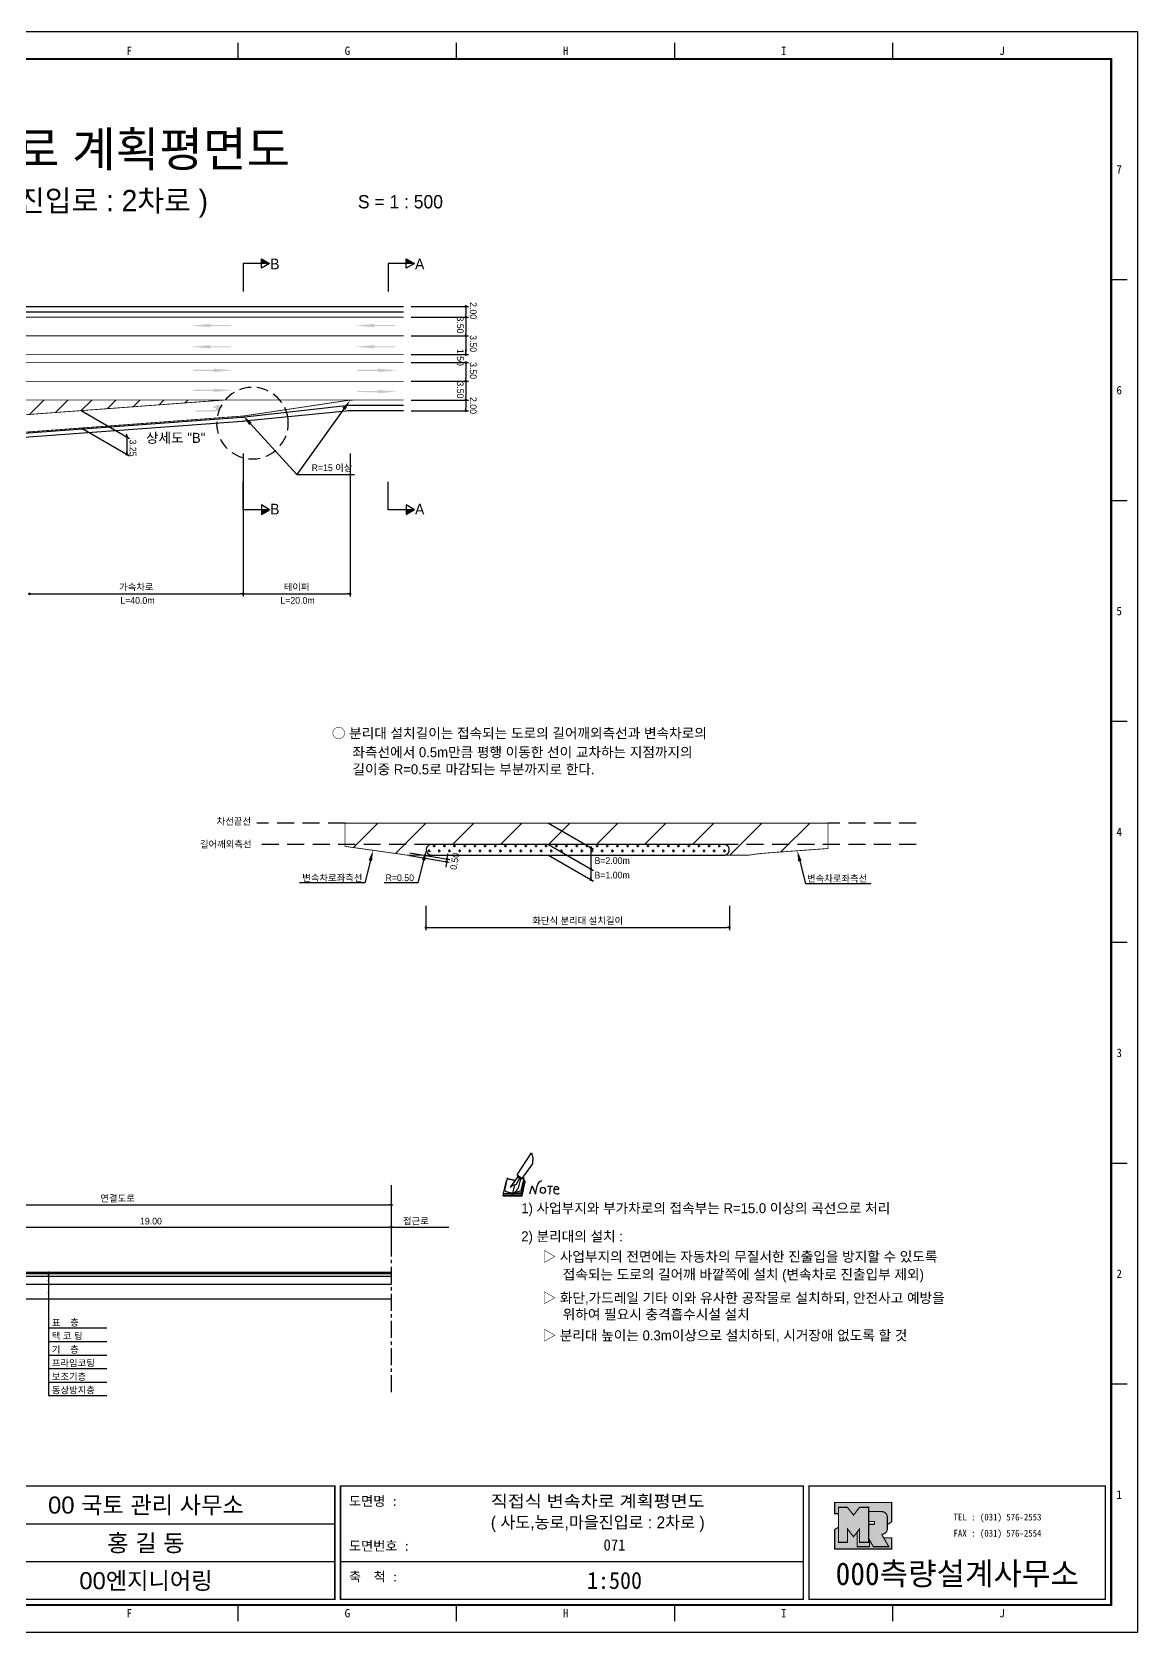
# Model space of a CAD drawing. Header units: millimetres. Extents: x 466 to 889, y 9 to 308.
# Drawn here: x 682.4 to 889.3, y 9 to 308.3 of the extents above; entities that cross this region are included whole.
import ezdxf
from ezdxf.enums import TextEntityAlignment as Align

# ---------------------------------------------------------------- set-up
doc = ezdxf.new("R2010")
doc.units = ezdxf.units.MM
doc.linetypes.add('CENTER', pattern=[50.8, 31.75, -6.35, 6.35, -6.35])
doc.linetypes.add('HIDDEN', pattern=[9.525, 6.35, -3.175])
for name, color, linetype in [('CC-GSTR-0004', 4, 'Continuous'), ('CM-LANE-0030', 30, 'Continuous'), ('CZ-DIMT-0002', 7, 'Continuous'), ('CZ-LIN1-0007', 7, 'Continuous'), ('CZ-LIN2-0003', 3, 'Continuous'), ('CZ-LINE-0001', 7, 'Continuous'), ('CZ-TEXT-BOX0', 7, 'Continuous'), ('TITLE', 7, 'Continuous')]:
    doc.layers.add(name, color=color, linetype=linetype)
doc.styles.add('견고딕', font='arial.ttf')
doc.styles.add('돋움', font='')
doc.styles.add('돋음체', font='')
doc.styles.get('돋움').set_extended_font_data('Dotum')
doc.styles.get('돋음체').set_extended_font_data('DotumChe')

# ---------------------------------------------------------------- blocks, each defined once
blk = doc.blocks.new('note')
for p, q in [((0.85, 3.5), (3.53, 7.57)), ((3.53, 7.57), (3.8, 6.64)), ((3.8, 6.64), (3.69, 5.72)), ((1, 3.1), (0.75, 2.77)), ((0.85, 3.5), (1.8, 2.79)), ((1, 3.4), (0.85, 3.21)), ((0.85, 3.21), (1.52, 2.71)), ((1.8, 2.79), (3.74, 5.46)), ((3.69, 5.72), (3.74, 5.46)), ((-1.24, 2.36), (-1.77, 0)), ((-1.77, 0), (1.77, 0)), ((-1.77, 0), (-1.77, -0.3)), ((-1.53, 0.52), (-1.55, 0.54)), ((-1.01, 2.9), (-1.53, 0.52)), ((-1.48, 0.48), (-1.53, 0.52)), ((-1.43, 0.44), (-1.48, 0.48)), ((-1.38, 0.41), (-1.43, 0.44)), ((-1.33, 0.4), (-1.38, 0.41)), ((-1.27, 0.37), (-1.33, 0.4)), ((-1.22, 0.35), (-1.27, 0.37)), ((-1.13, 2.36), (-1.24, 2.36)), ((-1.17, 0.33), (-1.22, 0.35)), ((-1.12, 0.32), (-1.17, 0.33)), ((-1.02, 0.25), (-1.12, 0.32)), ((-0.97, 0.22), (-1.02, 0.25)), ((-1, 2.9), (-1.01, 2.9)), ((-0.98, 2.85), (-1, 2.9)), ((-0.95, 2.8), (-0.98, 2.85)), ((-0.93, 0.21), (-0.97, 0.22)), ((-0.9, 2.75), (-0.95, 2.8)), ((-0.88, 0.19), (-0.93, 0.21)), ((-0.85, 2.72), (-0.9, 2.75)), ((-0.8, 0.18), (-0.88, 0.19)), ((-0.79, 2.69), (-0.85, 2.72)), ((-0.75, 0.17), (-0.8, 0.18)), ((-0.74, 2.68), (-0.79, 2.69)), ((-0.7, 0.16), (-0.75, 0.17)), ((-0.69, 2.65), (-0.74, 2.68)), ((-0.64, 0.15), (-0.7, 0.16)), ((-0.64, 2.65), (-0.69, 2.65)), ((-0.59, 2.63), (-0.64, 2.65)), ((-0.58, 0.14), (-0.64, 0.15)), ((-0.54, 2.62), (-0.59, 2.63)), ((-0.53, 0.13), (-0.58, 0.14)), ((-0.48, 2.61), (-0.54, 2.62)), ((-0.48, 0.12), (-0.53, 0.13)), ((-0.43, 2.61), (-0.48, 2.61)), ((-0.43, 0.11), (-0.48, 0.12)), ((0.75, 2.77), (-0.46, 1.16)), ((0.37, 2.24), (-0.46, 1.16)), ((-0.46, 1.16), (-0.08, 1.47)), ((-0.38, 2.59), (-0.43, 2.61)), ((-0.38, 0.08), (-0.43, 0.11)), ((-0.33, 2.59), (-0.38, 2.59)), ((-0.29, 0.06), (-0.38, 0.08)), ((-0.27, 2.58), (-0.33, 2.59)), ((-0.23, 0.05), (-0.29, 0.06)), ((-0.22, 2.57), (-0.27, 2.58)), ((-0.16, 0.04), (-0.23, 0.05)), ((-0.17, 2.56), (-0.22, 2.57)), ((-0.12, 2.55), (-0.17, 2.56)), ((-0.11, 0.03), (-0.16, 0.04)), ((-0.07, 2.53), (-0.12, 2.55)), ((-0.04, 0.02), (-0.11, 0.03)), ((-0.08, 1.47), (0.72, 1.75)), ((-0.01, 2.51), (-0.07, 2.53)), ((-0.05, -0.3), (-0.05, 0)), ((0, 0), (-0.04, 0.02)), ((0.04, 2.5), (-0.01, 2.51)), ((0.37, 1.63), (0, 0)), ((0, 0), (1.6, 0.53)), ((0, 0), (1.65, 0.18)), ((0, 0.01), (0.06, 0.04)), ((0, -0.3), (0, 0)), ((0.09, 2.48), (0.04, 2.5)), ((0.05, -0.3), (0.05, 0)), ((0.06, 0.04), (0.11, 0.07)), ((0.14, 2.48), (0.09, 2.48)), ((0.11, 0.07), (0.16, 0.09)), ((0.2, 2.47), (0.14, 2.48)), ((0.16, 0.09), (0.21, 0.12)), ((0.26, 2.43), (0.18, 2.46)), ((0.21, 0.12), (0.27, 0.14)), ((0.34, 2.4), (0.26, 2.43)), ((0.27, 0.14), (0.36, 0.19)), ((0.45, 2.37), (0.34, 2.4)), ((0.36, 0.19), (0.41, 0.22)), ((0.41, 0.22), (0.46, 0.27)), ((0.46, 0.27), (0.51, 0.3)), ((0.51, 0.3), (0.56, 0.34)), ((0.56, 0.34), (0.6, 0.4)), ((0.6, 0.4), (0.64, 0.45)), ((0.64, 0.45), (0.67, 0.51)), ((0.67, 0.51), (0.74, 0.58)), ((0.72, 1.75), (1.16, 2.53)), ((0.74, 0.58), (0.79, 0.63)), ((0.79, 0.63), (0.83, 0.68)), ((0.83, 0.68), (0.86, 0.73)), ((0.86, 0.73), (0.89, 0.79)), ((0.89, 0.84), (0.92, 0.89)), ((0.89, 0.79), (0.89, 0.84)), ((0.92, 0.89), (0.96, 0.95)), ((0.96, 0.95), (1.01, 0.97)), ((1.47, 2.74), (1.01, 0.97)), ((1.16, 2.53), (1.37, 2.82)), ((2.13, 2.84), (1.44, 2.63)), ((1.52, 2.71), (1.66, 2.9)), ((1.6, 0.53), (2.13, 2.84)), ((1.65, 0.18), (2.19, 2.48)), ((1.77, 0), (2.3, 2.36)), ((1.77, -0.3), (2.3, 2.07)), ((1.77, -0.38), (2.3, 1.99)), ((1.77, -0.44), (2.3, 1.93)), ((1.77, 0), (1.77, -0.3)), ((2.19, 2.48), (2.04, 2.47)), ((2.3, 2.36), (2.16, 2.36)), ((2.3, 2.36), (2.3, 2.07)), ((3.21, -0.08), (3.68, 1.4)), ((3.68, 1.4), (4.26, -0.14)), ((4.26, -0.14), (4.56, 1.44)), ((6.55, 1.34), (7.46, 1.34)), ((7.01, 1.34), (6.87, -0.11)), ((7.71, 0.77), (7.71, 0.55)), ((7.71, 0.77), (8.67, 0.77)), ((-1.77, -0.3), (1.77, -0.3)), ((-1.77, -0.43), (-1.77, -0.3)), ((-1.77, -0.37), (1.77, -0.37)), ((-1.77, -0.43), (1.77, -0.43))]:
    blk.add_line(p, q)
for centre, major_axis, start_param, end_param in [((0.4, 2.31), (0.0702, 0.0702), 3.283946, 6.425539), ((5.68, 1.23), (-0.806, 0.806), -0.591174, 0.597824), ((5.66, 0.58), (-0.378, 0.378), 3.926991, 10.210176), ((8.3, 0.49), (0.422, 0.422), 2.265602, 4.634911), ((8.19, 0.77), (-0.342, 0.342), 3.926991, 7.068583)]:
    blk.add_ellipse(centre, major_axis=major_axis, ratio=1, start_param=start_param, end_param=end_param)
blk = doc.blocks.new('_Dot')
at = {"color": 0, "linetype": 'ByBlock', "lineweight": -2}
blk.add_line((-0.5, 0), (-1, 0), dxfattribs=at)
at = {"color": 0, "linetype": 'ByBlock', "const_width": 0.5}
blk.add_lwpolyline([(-0.25, 0, 1), (0.25, 0, 1)], format="xyb", close=True, dxfattribs=at)

msp = doc.modelspace()

# ---------------------------------------------------------------- hatches: boundary and pattern name
at = {"layer": 'CM-LANE-0030'}
h = msp.add_hatch(dxfattribs=at)
h.set_pattern_fill('ANSI31', color=256, style=0)
h.set_pattern_definition([(45, (-522.7158, 464.532), (-2.245064, 2.245064), [])])
h.paths.add_polyline_path([(676.56, 237.48, -0.868933), (676.7, 236.5, 0.000934), (676.64, 236.48), (678.87, 236.48, -0.023202), (680.56, 236.68), (718.39, 239.48), (625.87, 239.48), (646.34, 236.56, -0.007729), (646.9, 236.48), (649.13, 236.48, 0.000934), (649.07, 236.5, -0.868933), (649.21, 237.48)])
at = {"layer": 'CZ-LIN1-0007'}
for points in [[(715.76, 253.73), (715.76, 253.51), (719.58, 253.51), (719.58, 253.3), (715.76, 253.3), (715.76, 253.08), (712.11, 253.4)], [(746.48, 253.73), (746.48, 253.51), (750.3, 253.51), (750.3, 253.3), (746.48, 253.3), (746.48, 253.08), (742.83, 253.4)], [(715.76, 249.77), (715.76, 249.55), (719.58, 249.55), (719.58, 249.34), (715.76, 249.34), (715.76, 249.12), (712.11, 249.45)], [(746.48, 249.77), (746.48, 249.55), (750.3, 249.55), (750.3, 249.34), (746.48, 249.34), (746.48, 249.12), (742.83, 249.45)], [(716.36, 245.35), (716.36, 245.14), (712.54, 245.14), (712.54, 244.92), (716.36, 244.92), (716.36, 244.71), (720.01, 245.03)], [(747.09, 245.35), (747.09, 245.14), (743.26, 245.14), (743.26, 244.92), (747.09, 244.92), (747.09, 244.71), (750.74, 245.03)], [(716.36, 241.62), (716.36, 241.41), (712.54, 241.41), (712.54, 241.19), (716.36, 241.19), (716.36, 240.98), (720.01, 241.3)], [(747.09, 241.37), (747.09, 241.16), (743.26, 241.16), (743.26, 240.95), (747.09, 240.94), (747.09, 240.73), (750.74, 241.05)], [(716.54, 237.3, 0.267976), (717.57, 237.99), (718.2, 237.99), (717.03, 238.65), (716.09, 238), (716.78, 237.99, -0.504994), (716.47, 237.58), (713.01, 237.56), (713.01, 237.28)]]:
    msp.add_hatch(color=256, dxfattribs=at).paths.add_polyline_path(points)
at = {"layer": 'CZ-LIN2-0003'}
h = msp.add_hatch(dxfattribs=at)
h.set_pattern_fill('CROSS', color=256, scale=0.15, style=0)
h.set_pattern_definition([(0, (-1586.7227, 610.4161), (0.9525, 0.9525), [0.47625, -1.42875]), (90, (-1586.48455, 610.1779), (-0.9525, 0.9525), [0.47625, -1.42875])])
h.paths.add_polyline_path([(757.12, 156.31, 0.868933), (756.84, 154.35, -0.000934), (756.98, 154.31), (811.98, 154.31, -0.000934), (812.11, 154.35, 0.868933), (811.84, 156.31)])
at = {"layer": 'CZ-LINE-0001'}
for points in [[(725.28, 265.88), (725.28, 265), (726.8, 265)], [(752.38, 265.88), (752.38, 265), (753.9, 265)], [(726.8, 218.96), (725.28, 218.96), (725.28, 218.08)], [(753.9, 218.96), (752.38, 218.96), (752.38, 218.08)]]:
    msp.add_hatch(color=256, dxfattribs=at).paths.add_polyline_path(points)
at = {"layer": 'TITLE', "ltscale": 150}
h = msp.add_hatch(color=8, dxfattribs=at)
edge = h.paths.add_edge_path()
edge.add_line((843.21, 33.19), (832.54, 33.19))
edge.add_line((832.54, 33.19), (832.54, 31.11))
edge.add_line((832.54, 31.11), (833.25, 31.11))
edge.add_line((833.25, 31.11), (833.25, 32.29))
edge.add_line((833.25, 32.29), (834.94, 32.29))
edge.add_line((834.94, 32.29), (836.07, 30.83))
edge.add_line((836.07, 30.83), (837.2, 32.29))
edge.add_line((837.2, 32.29), (838.89, 32.29))
edge.add_line((838.89, 32.29), (838.89, 31.49))
edge.add_line((838.89, 31.49), (841.33, 31.49))
edge.add_arc((841.33, 30.42), 1.07, 0, 90, ccw=False)
edge.add_line((842.4, 30.42), (842.4, 29.05))
edge.add_line((842.4, 29.05), (843.21, 29.56))
edge.add_line((843.21, 29.56), (843.21, 33.19))
h.paths.add_polyline_path([(836.76, 27.67), (836.07, 26.79), (834.94, 28.24), (834.94, 25.73), (833.25, 25.73), (833.25, 28.58), (832.54, 28.13), (832.54, 24.5), (843.21, 24.5), (843.21, 26.58), (841.71, 26.58), (842.67, 24.93), (839.77, 24.93), (839.07, 26.14), (839.07, 24.93), (836.76, 24.93)])
msp.add_hatch(color=5, dxfattribs=at).paths.add_polyline_path([(838.89, 32.29), (837.2, 32.29), (836.07, 30.83), (834.94, 32.29), (833.25, 32.29), (833.25, 25.73), (834.94, 25.73), (834.94, 28.24), (836.07, 26.79), (837.2, 28.24), (837.2, 25.73), (838.89, 25.73)])
h = msp.add_hatch(color=161, dxfattribs=at)
edge = h.paths.add_edge_path()
edge.add_arc((841.33, 30.42), 1.07, 0, 90)
edge.add_line((841.33, 31.49), (838.89, 31.49))
edge.add_line((838.89, 31.49), (838.89, 29.64))
edge.add_line((838.89, 29.64), (839.89, 29.64))
edge.add_arc((839.89, 29.52), 0.113, 0, 90, ccw=False)
edge.add_line((840, 29.52), (840, 29.21))
edge.add_arc((839.89, 29.21), 0.113, 270, 360, ccw=False)
edge.add_line((839.89, 29.1), (838.89, 29.1))
edge.add_line((838.89, 29.1), (838.89, 25.73))
edge.add_line((838.89, 25.73), (837.2, 25.73))
edge.add_line((837.2, 25.73), (837.2, 28.24))
edge.add_line((837.2, 28.24), (836.76, 27.67))
edge.add_line((836.76, 27.67), (836.76, 24.93))
edge.add_line((836.76, 24.93), (839.07, 24.93))
edge.add_line((839.07, 24.93), (839.07, 26.14))
edge.add_line((839.07, 26.14), (839.77, 24.93))
edge.add_line((839.77, 24.93), (842.67, 24.93))
edge.add_line((842.67, 24.93), (841.33, 27.25))
edge.add_arc((841.33, 28.31), 1.07, 270, 360)
edge.add_line((842.4, 28.31), (842.4, 30.42))

# ---------------------------------------------------------------- linework, layer by layer
at = {"color": 0, "linetype": 'ByBlock', "lineweight": -2}
for p, q in [((763.53, 256.73), (763.53, 256.48)), ((763.53, 255.23), (763.53, 255.48)), ((763.53, 254.73), (763.53, 254.48)), ((763.53, 251.73), (763.53, 251.98)), ((763.53, 251.23), (763.53, 250.98)), ((763.53, 248.23), (763.53, 248.48)), ((763.53, 248.23), (763.53, 248.48)), ((763.53, 246.23), (763.53, 245.98)), ((763.53, 246.23), (763.53, 245.98)), ((763.53, 243.23), (763.53, 243.48)), ((763.53, 242.73), (763.53, 242.48)), ((763.53, 239.73), (763.53, 239.98)), ((763.53, 239.23), (763.53, 238.98)), ((763.53, 237.73), (763.53, 237.98)), ((700.08, 232.84), (700.08, 233.09)), ((700.08, 232.34), (700.08, 232.09)), ((700.08, 229.59), (700.08, 229.84)), ((759.9, 152.82), (759.86, 152.58)), ((760.06, 153.81), (760.1, 154.06)), ((786.92, 155.48), (786.92, 155.23)), ((786.92, 151.48), (786.92, 151.23)), ((786.92, 149.98), (786.92, 150.23))]:
    msp.add_line(p, q, dxfattribs=at)
at = {"color": 0, "linetype": 'ByBlock', "const_width": 0.25}
for points in [[(763.53, 256.86, 1), (763.53, 257.11, 1)], [(763.53, 255.11, 1), (763.53, 254.86, 1)], [(763.53, 254.86, 1), (763.53, 255.11, 1)], [(763.53, 251.61, 1), (763.53, 251.36, 1)], [(763.53, 251.36, 1), (763.53, 251.61, 1)], [(763.53, 248.11, 1), (763.53, 247.86, 1)], [(763.53, 248.11, 1), (763.53, 247.86, 1)], [(763.53, 246.36, 1), (763.53, 246.61, 1)], [(763.53, 246.36, 1), (763.53, 246.61, 1)], [(763.53, 243.11, 1), (763.53, 242.86, 1)], [(763.53, 242.86, 1), (763.53, 243.11, 1)], [(763.53, 239.36, 1), (763.53, 239.61, 1)], [(763.53, 239.61, 1), (763.53, 239.36, 1)], [(763.53, 237.61, 1), (763.53, 237.36, 1)], [(700.08, 232.72, 1), (700.08, 232.47, 1)], [(700.08, 232.47, 1), (700.08, 232.72, 1)], [(700.08, 229.47, 1), (700.08, 229.22, 1)], [(786.92, 155.6, 1), (786.92, 155.85, 1)], [(759.92, 152.95, 1), (759.96, 153.19, 1)], [(760.04, 153.69, 1), (760, 153.44, 1)], [(786.92, 151.6, 1), (786.92, 151.85, 1)], [(786.92, 149.85, 1), (786.92, 149.6, 1)]]:
    msp.add_lwpolyline(points, format="xyb", close=True, dxfattribs=at)
at = {"layer": 'CC-GSTR-0004'}
for points in [[(603.88, 256.98), (751.88, 256.98)], [(603.88, 255.98), (751.88, 255.98)]]:
    msp.add_lwpolyline(points, dxfattribs=at)
for points in [[(751.88, 238.48), (742.73, 238.48, 0.028023), (741.05, 238.39), (741.05, 238.39), (722.17, 236.26), (722.17, 236.26, -0.009556), (721.6, 236.21), (721.6, 236.21), (680.81, 233.19, 0.393044), (667.14, 218.48)], [(751.88, 237.48), (742.63, 237.48, 0.024956), (741.14, 237.41), (722.08, 235.5, -0.006491), (721.69, 235.46), (680.87, 232.44, 0.393052), (667.89, 218.48)]]:
    msp.add_lwpolyline(points, format="xyb", dxfattribs=at)
at = {"layer": 'CM-LANE-0030'}
for p, q in [((742.49, 155.75), (747.05, 160.31)), ((750.35, 154.63), (756.03, 160.31)), ((761.01, 156.31), (765.01, 160.31)), ((769.99, 156.31), (773.99, 160.31)), ((778.98, 156.31), (782.98, 160.31)), ((787.96, 156.31), (791.96, 160.31)), ((796.94, 156.31), (800.94, 160.31)), ((805.92, 156.31), (809.92, 160.31)), ((812.9, 154.31), (818.9, 160.31)), ((822.48, 154.91), (827.88, 160.31))]:
    msp.add_line(p, q, dxfattribs=at)
at = {"layer": 'CM-LANE-0030', "const_width": 0.15}
for points in [[(603.88, 247.98), (751.88, 247.98)], [(603.88, 246.48), (751.88, 246.48)]]:
    msp.add_lwpolyline(points, dxfattribs=at)
for points in [[(678.87, 236.48), (646.9, 236.48, 0.007729), (646.34, 236.56), (625.87, 239.48), (718.39, 239.48), (680.56, 236.68, 0.023202)], [(831.29, 160.31), (831.29, 155.56), (819.82, 154.72, 0.023202), (816.46, 154.31), (752.5, 154.31, 0.007729), (751.38, 154.48), (740.93, 155.97), (740.93, 160.31)]]:
    msp.add_lwpolyline(points, format="xyb", close=True, dxfattribs=at)
at = {"layer": 'CZ-LIN1-0007', "const_width": 0.15}
msp.add_lwpolyline([(603.88, 254.98), (751.88, 254.98)], dxfattribs=at)
at = {"layer": 'CZ-LIN1-0007', "linetype": 'HIDDEN', "const_width": 0.15}
for points in [[(603.88, 251.48), (751.88, 251.48)], [(603.88, 242.98), (751.88, 242.98)], [(718.39, 239.48), (743, 239.48)]]:
    msp.add_lwpolyline(points, dxfattribs=at)
at = {"layer": 'CZ-LIN1-0007', "const_width": 0.15}
msp.add_lwpolyline([(751.88, 239.48), (743, 239.48, 0.03724), (740.78, 239.31), (740.78, 239.31), (722.44, 236.56), (722.44, 236.56, -0.018764), (721.32, 236.44), (721.32, 236.44), (680.79, 233.44, 0.393042), (666.89, 218.48)], format="xyb", dxfattribs=at)
at = {"layer": 'CZ-LIN2-0003'}
for p, q in [((659.62, 76.28), (749.62, 76.28)), ((659.62, 76.03), (749.62, 76.03)), ((659.62, 75.53), (749.62, 75.53)), ((647.12, 74.03), (749.62, 74.03)), ((647.12, 71.28), (749.62, 71.28))]:
    msp.add_line(p, q, dxfattribs=at)
msp.add_lwpolyline([(811.98, 154.31, -0.000934), (812.11, 154.35, 0.868933), (811.84, 156.31), (757.12, 156.31, 0.868933), (756.84, 154.35, -0.000934), (756.98, 154.31)], format="xyb", close=True, dxfattribs=at)
at = {"layer": 'CZ-LINE-0001'}
for p, q in [((726.8, 265), (721.88, 265)), ((721.88, 265), (721.88, 259.77)), ((725.28, 264.12), (725.28, 265.88)), ((725.28, 265.88), (726.8, 265)), ((726.8, 265), (725.28, 264.12)), ((753.9, 265), (748.98, 265)), ((748.98, 265), (748.98, 259.77)), ((752.38, 264.12), (752.38, 265.88)), ((752.38, 265.88), (753.9, 265)), ((753.9, 265), (752.38, 264.12)), ((753.31, 256.98), (764.03, 256.98)), ((753.31, 254.98), (764.03, 254.98)), ((753.31, 254.98), (764.03, 254.98)), ((763.53, 256.48), (763.53, 255.48)), ((763.53, 254.48), (763.53, 251.98)), ((753.31, 251.48), (764.03, 251.48)), ((753.31, 251.48), (764.03, 251.48)), ((763.53, 250.98), (763.53, 248.48)), ((763.53, 248.48), (763.53, 248.98)), ((753.31, 247.98), (764.03, 247.98)), ((753.31, 247.98), (764.03, 247.98)), ((753.31, 246.48), (764.03, 246.48)), ((753.31, 246.48), (764.03, 246.48)), ((763.53, 245.98), (763.53, 243.48)), ((763.53, 245.98), (763.53, 245.48)), ((753.31, 242.98), (764.03, 242.98)), ((753.31, 242.98), (764.03, 242.98)), ((763.53, 242.48), (763.53, 239.98)), ((691.58, 237.5), (700.58, 232.3)), ((753.31, 239.48), (764.03, 239.48)), ((753.31, 239.48), (764.03, 239.48)), ((753.31, 237.48), (764.03, 237.48)), ((763.53, 238.98), (763.53, 237.98)), ((691.58, 234.25), (700.58, 229.05)), ((700.08, 232.09), (700.08, 229.09)), ((721.88, 229.49), (721.88, 202.71)), ((721.88, 229.49), (721.88, 202.71)), ((741.88, 229.49), (741.88, 202.71)), ((731.91, 225.55), (742.69, 225.55)), ((721.88, 218.96), (721.88, 224.19)), ((748.98, 218.96), (748.98, 224.19)), ((726.8, 218.96), (721.88, 218.96)), ((726.8, 218.96), (725.28, 219.84)), ((725.28, 219.84), (725.28, 218.08)), ((725.28, 218.08), (726.8, 218.96)), ((753.9, 218.96), (748.98, 218.96)), ((753.9, 218.96), (752.38, 219.84)), ((752.38, 219.84), (752.38, 218.08)), ((752.38, 218.08), (753.9, 218.96)), ((682.38, 203.21), (721.38, 203.21)), ((722.38, 203.21), (741.38, 203.21)), ((778.98, 160.31), (787.42, 155.44)), ((778.98, 156.31), (787.42, 151.44)), ((786.92, 155.73), (786.92, 149.73)), ((752.98, 154.23), (760.43, 152.99)), ((753.06, 154.73), (760.52, 153.48)), ((760.1, 154.06), (760.19, 154.55)), ((778.98, 154.31), (787.42, 149.44)), ((759.86, 152.58), (759.77, 152.09)), ((756.07, 144.83), (756.07, 140.29)), ((812.84, 144.83), (812.84, 140.29)), ((756.57, 140.79), (812.34, 140.79)), ((647.62, 88.86), (749.12, 88.86)), ((749.62, 85.19), (749.62, 89.36)), ((660.12, 84.69), (749.12, 84.69)), ((749.62, 80.14), (749.62, 85.19)), ((749.62, 84.69), (760.34, 84.69)), ((685.43, 76.28), (685.43, 53.2)), ((685.43, 65.86), (696.37, 65.86)), ((685.43, 63.33), (696.37, 63.33)), ((685.43, 60.79), (696.37, 60.79)), ((685.43, 58.26), (696.37, 58.26)), ((685.43, 55.73), (696.37, 55.73)), ((685.43, 53.2), (696.37, 53.2))]:
    msp.add_line(p, q, dxfattribs=at)
at = {"layer": 'CZ-LINE-0001', "linetype": 'HIDDEN', "ltscale": 0.35}
msp.add_line((730.26, 235.94), (730.26, 235.94), dxfattribs=at)
at = {"layer": 'CZ-LINE-0001', "linetype": 'HIDDEN', "ltscale": 0.5}
for p, q in [((740.93, 160.31), (724.41, 160.31)), ((847.81, 160.31), (831.29, 160.31)), ((757.12, 156.31), (724.41, 156.31)), ((847.81, 156.31), (811.84, 156.31))]:
    msp.add_line(p, q, dxfattribs=at)
at = {"layer": 'CZ-LINE-0001', "linetype": 'CENTER', "ltscale": 0.1}
msp.add_line((749.62, 53.82), (749.62, 93.2), dxfattribs=at)
at = {"layer": 'CZ-LINE-0001'}
for points in [[(740.72, 237.81), (731.91, 225.55)], [(723.24, 235.02), (731.91, 225.55)], [(745.67, 153.29), (744.62, 149.11), (732.39, 149.11)], [(755.63, 153.33), (754.58, 149.15), (748.24, 149.15)]]:
    msp.add_lwpolyline(points, dxfattribs=at)
at = {"layer": 'CZ-LINE-0001', "extrusion": (0, 0, -1)}
msp.add_lwpolyline([(-826.04, 153.2), (-827.09, 149.02), (-839.32, 149.02)], dxfattribs=at)
at = {"layer": 'CZ-LINE-0001', "linetype": 'HIDDEN', "ltscale": 0.35}
msp.add_arc((723.61, 235.15), 6.7, 6.7667, 6.749, dxfattribs=at)
at = {"layer": 'CZ-LINE-0001', "linetype": 'ByBlock'}
for centre, start, end in [((685.43, 76.22), 0, 180), ((685.43, 76.22), 0, 180), ((685.43, 76.22), 180, 0), ((685.43, 76.22), 180, 0), ((685.43, 76.02), 0, 180), ((685.43, 76.02), 0, 180), ((685.43, 76.02), 180, 0), ((685.43, 76.02), 180, 0), ((685.43, 75.78), 0, 180), ((685.43, 75.78), 0, 180), ((685.43, 75.78), 180, 0), ((685.43, 75.78), 180, 0), ((685.43, 75.53), 0, 180), ((685.43, 75.53), 0, 180), ((685.43, 75.53), 180, 0), ((685.43, 75.53), 180, 0), ((685.43, 74.74), 0, 180), ((685.43, 74.74), 0, 180), ((685.43, 74.74), 180, 0), ((685.43, 74.74), 180, 0), ((685.43, 72.5), 0, 180), ((685.43, 72.5), 0, 180), ((685.43, 72.5), 180, 0), ((685.43, 72.5), 180, 0)]:
    msp.add_arc(centre, 0.0625, start, end, dxfattribs=at)
at = {"layer": 'CZ-LINE-0001'}
for points in [[(740.45, 238.01), (741.89, 239.44), (740.99, 237.62)], [(722.99, 234.79), (721.88, 236.49), (723.48, 235.24)], [(745.35, 153.37), (746.16, 155.23), (745.99, 153.21)], [(755.31, 153.41), (756.12, 155.27), (755.96, 153.25)]]:
    msp.add_solid(points, dxfattribs=at)
at = {"layer": 'CZ-LINE-0001', "extrusion": (0, 0, -1)}
msp.add_solid([(-826.36, 153.28), (-825.55, 155.14), (-825.72, 153.12)], dxfattribs=at)
at = {"layer": 'TITLE', "color": 7, "linetype": 'Continuous'}
for p, q in [((720.96, 303.3), (720.96, 306.32)), ((761.79, 303.3), (761.79, 306.32)), ((802.61, 303.3), (802.61, 306.32)), ((843.44, 303.3), (843.44, 306.32)), ((887.28, 261.97), (884.26, 261.97)), ((887.28, 220.64), (884.26, 220.64)), ((887.28, 179.31), (884.26, 179.31)), ((887.28, 137.98), (884.26, 137.98)), ((887.28, 96.65), (884.26, 96.65)), ((887.28, 55.32), (884.26, 55.32)), ((720.96, 10.97), (720.96, 14)), ((761.79, 10.97), (761.79, 14)), ((802.61, 10.97), (802.61, 14)), ((843.44, 10.97), (843.44, 14))]:
    msp.add_line(p, q, dxfattribs=at)
at = {"layer": 'TITLE', "ltscale": 150}
for p, q in [((652.42, 29.2), (739.03, 29.2)), ((652.42, 22.13), (739.03, 22.13)), ((740.09, 22.13), (826.7, 22.13))]:
    msp.add_line(p, q, dxfattribs=at)
at = {"layer": 'TITLE'}
msp.add_line((884.37, 14), (475.51, 14), dxfattribs=at)
msp.add_lwpolyline([(465.93, 8.96), (889.29, 8.96), (889.29, 308.34), (465.93, 308.34)], close=True, dxfattribs=at)
at = {"layer": 'TITLE', "linetype": 'Continuous', "const_width": 0.403}
msp.add_lwpolyline([(476.01, 14), (476.01, 303.3), (884.26, 303.3), (884.26, 14)], close=True, dxfattribs=at)
at = {"layer": 'TITLE', "ltscale": 150}
for points, const_width in [([(739.03, 15.06), (652.42, 15.06), (652.42, 36.28), (739.03, 36.28)], 0.265), ([(740.09, 36.28), (826.7, 36.28), (826.7, 15.06), (740.09, 15.06)], 0.265), ([(883.2, 36.28), (883.2, 15.06), (827.76, 15.06), (827.76, 36.28), (883.2, 36.28)], 0.265), ([(838.89, 32.29), (837.2, 32.29), (836.07, 30.83), (834.94, 32.29), (833.25, 32.29), (833.25, 25.73), (834.94, 25.73), (834.94, 28.24), (836.07, 26.79), (837.2, 28.24), (837.2, 25.73), (838.89, 25.73)], 0.212), ([(836.76, 27.67), (836.07, 26.79), (834.94, 28.24), (834.94, 25.73), (833.25, 25.73), (833.25, 28.58), (832.54, 28.13), (832.54, 24.5), (843.21, 24.5), (843.21, 26.58), (841.71, 26.58), (842.67, 24.93), (839.77, 24.93), (839.07, 26.14), (839.07, 24.93), (836.76, 24.93)], 0.212)]:
    msp.add_lwpolyline(points, close=True, dxfattribs=dict(at, const_width=const_width))
at = {"layer": 'TITLE', "ltscale": 150, "const_width": 0.212}
for points in [[(843.21, 33.19), (832.54, 33.19), (832.54, 31.11), (833.25, 31.11), (833.25, 32.29), (834.94, 32.29), (836.07, 30.83), (837.2, 32.29), (838.89, 32.29), (838.89, 31.49), (841.33, 31.49, -0.414214), (842.4, 30.42), (842.4, 29.05), (843.21, 29.56)], [(842.4, 30.42, 0.414214), (841.33, 31.49), (838.89, 31.49), (838.89, 29.64), (839.89, 29.64, -0.414214), (840, 29.52), (840, 29.21, -0.414214), (839.89, 29.1), (838.89, 29.1), (838.89, 25.73), (837.2, 25.73), (837.2, 28.24), (836.76, 27.67), (836.76, 24.93), (839.07, 24.93), (839.07, 26.14), (839.77, 24.93), (842.67, 24.93), (841.33, 27.25, 0.414214), (842.4, 28.31)]]:
    msp.add_lwpolyline(points, format="xyb", close=True, dxfattribs=at)

# ---------------------------------------------------------------- block references
at = {"layer": 'CZ-LINE-0001', "xscale": 0.5, "yscale": 0.5, "zscale": 0.5, "rotation": 180}
for p in [(681.88, 203.21), (721.88, 203.21), (756.07, 140.79)]:
    msp.add_blockref('_Dot', p, dxfattribs=at)
at = {"layer": 'CZ-LINE-0001', "xscale": 0.5, "yscale": 0.5, "zscale": 0.5}
for p in [(721.88, 203.21), (741.88, 203.21), (812.84, 140.79), (749.62, 88.86), (749.62, 84.69)]:
    msp.add_blockref('_Dot', p, dxfattribs=at)
at = {"layer": 'CZ-TEXT-BOX0'}
msp.add_blockref('note', (772.29, 91.02), dxfattribs=at)

# ---------------------------------------------------------------- texts
at = {"layer": 'CZ-DIMT-0002', "style": '돋움'}
for s, height, p in [('B', 2, (727.8, 264.93)), ('A', 2, (754.9, 264.93)), ('상세도 "B"', 1.875, (709.24, 232.4)), ('R=15 이상', 1.25, (738.5, 226.8)), ('B', 2, (727.8, 219.06)), ('A', 2, (754.9, 219.06)), ('L=40.0m', 1.25, (702.09, 201.98)), ('L=20.0m', 1.25, (732.04, 201.98)), ('차선끝선', 1.25, (720.13, 160.65))]:
    msp.add_text(s, height=height, dxfattribs=at).set_placement(p, align=Align.MIDDLE_CENTER)
for s, p in [('2.00', (764.29, 257.79)), ('3.50', (761.86, 255.1)), ('3.50', (764.29, 251.63)), ('1.50', (761.86, 249.04)), ('3.50', (764.29, 246.57)), ('3.50', (761.86, 242.96)), ('2.00', (764.29, 240.04))]:
    msp.add_text(s, height=1.25, rotation=270, dxfattribs=at).set_placement(p)
for s, p in [('○ 분리대 설치길이는 접속되는 도로의 길어깨외측선과 변속차로의', (738.46, 177.14)), ('좌측선에서 0.5m만큼 평행 이동한 선이 교차하는 지점까지의', (742.31, 173.58)), ('길이중 R=0.5로 마감되는 부분까지로 한다.', (742.31, 170.39)), ('1) 사업부지와 부가차로의 접속부는 R=15.0 이상의 곡선으로 처리', (773.9, 88.26)), ('2) 분리대의 설치 :', (773.9, 83)), ('▷ 사업부지의 전면에는 자동차의 무질서한 진출입을 방지할 수 있도록', (777.88, 79.2)), ('접속되는 도로의 길어깨 바깥쪽에 설치 (변속차로 진출입부 제외)', (781.66, 75.87)), ('▷ 화단,가드레일 기타 이와 유사한 공작물로 설치하되, 안전사고 예방을', (777.88, 71.47)), ('위하여 필요시 충격흡수시설 설치', (781.66, 68.4)), ('▷ 분리대 높이는 0.3m이상으로 설치하되, 시거장애 없도록 할 것', (777.88, 64.46))]:
    msp.add_text(s, height=1.875, dxfattribs=at).set_placement(p, align=Align.MIDDLE_LEFT)
for s, p in [('길어깨외측선', (713.78, 155.74)), ('B=2.00m', (787.61, 152.67)), ('변속차로좌측선', (732.92, 149.42)), ('R=0.50', (748.52, 149.46)), ('B=1.00m', (787.61, 149.96)), ('변속차로좌측선', (827.37, 149.33)), ('접근로', (751.77, 85.22)), ('표    층', (686.08, 66.25)), ('택 코 팅', (686.08, 63.72)), ('프라임코팅', (686.08, 58.65)), ('기    층', (686.08, 61.18)), ('보조기층', (686.08, 56.12)), ('동상방지층', (686.08, 53.59))]:
    msp.add_text(s, height=1.25, dxfattribs=at).set_placement(p)
at = {"layer": 'CZ-DIMT-0002', "char_height": 1.25, "attachment_point": 5, "style": '돋움'}
for s, insert, rotation in [('3.25', (701.23, 230.49), 270), ('\\A1;0.50', (761.45, 153.16), 80.5236)]:
    msp.add_mtext(s, dxfattribs=dict(at, insert=insert, rotation=rotation))
at = {"layer": 'CZ-LINE-0001', "char_height": 1.25, "attachment_point": 5, "style": '돋움'}
for s, insert in [('\\A1;가속차로', (701.88, 204.41)), ('\\A1;테이퍼', (731.88, 204.41)), ('\\A1;화단식 분리대 설치길이', (784.46, 141.99)), ('\\A1;연결도로', (698.37, 90.05)), ('\\A1;19.00', (704.62, 85.83))]:
    msp.add_mtext(s, dxfattribs=dict(at, insert=insert))
at = {"layer": 'TITLE', "color": 3, "linetype": 'Continuous', "style": '돋음체'}
for s, p in [('F', (700.55, 304.81)), ('G', (741.37, 304.81)), ('H', (782.2, 304.81)), ('I', (823.02, 304.81)), ('J', (863.85, 304.81)), ('7', (885.77, 282.64)), ('6', (885.77, 241.31)), ('5', (885.77, 199.98)), ('4', (885.77, 158.65)), ('3', (885.77, 117.32)), ('2', (885.77, 75.99)), ('1', (885.77, 34.67)), ('F', (700.55, 12.48)), ('G', (741.37, 12.48)), ('H', (782.2, 12.48)), ('I', (823.02, 12.48)), ('J', (863.85, 12.48))]:
    msp.add_text(s, height=1.59, dxfattribs=at).set_placement(p, align=Align.MIDDLE)
at = {"layer": 'TITLE', "style": '돋움'}
for s, height, p in [('직접식 변속차로 계획평면도', 6.5, (679.35, 286.42)), ('( 사도,농로,마을진입로 : 2차로 )', 4, (679.4, 276.79))]:
    msp.add_text(s, height=height, dxfattribs=at).set_placement(p, align=Align.MIDDLE_CENTER)
msp.add_text('S = 1 : 500', height=2.5, dxfattribs=at).set_placement((743.34, 276.58), align=Align.MIDDLE_LEFT)
at = {"layer": 'TITLE', "color": 7, "linetype": 'Continuous', "style": '견고딕'}
for s, height, p in [('00 국토 관리 사무소', 3.1832, (703.68, 32.74)), ('홍 길 동', 3.183, (703.68, 25.67)), ('00엔지니어링', 3.183, (703.68, 18.59))]:
    msp.add_text(s, height=height, dxfattribs=at).set_placement(p, align=Align.MIDDLE)
at = {"layer": 'TITLE', "style": '돋음체'}
for s, p in [('도면명 :', (741.68, 32.56)), ('도면번호 :', (741.68, 24.17)), ('축  척 :', (741.68, 18.42))]:
    msp.add_text(s, height=1.804, dxfattribs=at).set_placement(p)
at = {"layer": 'TITLE', "style": '돋움'}
for s, width, p, p2 in [('직접식 변속차로 계획평면도', 1.010039, (768.21, 32.31), (808.21, 32.31)), ('( 사도,농로,마을진입로 : 2차로 )', 0.86695, (768.21, 28.36), (808.21, 28.36))]:
    msp.add_text(s, height=2.25, dxfattribs=dict(at, width=width)).set_placement(p, p2, align=Align.FIT)
at = {"layer": 'TITLE', "color": 180, "style": '돋음체'}
for s, p in [('TEL : (031) 576-2553', (854.78, 29.83)), ('FAX : (031) 576-2554', (854.78, 26.81))]:
    msp.add_text(s, height=1.2733, dxfattribs=at).set_placement(p)
at = {"layer": 'TITLE', "linetype": 'Continuous', "style": '돋음체'}
for s, height, p in [('071', 2.122, (791.35, 25.23)), ('1:500', 3.183, (791.35, 18.59))]:
    msp.add_text(s, height=height, dxfattribs=at).set_placement(p, align=Align.MIDDLE)
at = {"layer": 'TITLE', "color": 180, "style": '돋음체'}
msp.add_text('000측량설계사무소', height=4.244, dxfattribs=at).set_placement((855.48, 17.74), align=Align.CENTER)

doc.saveas('drawing.dxf')
